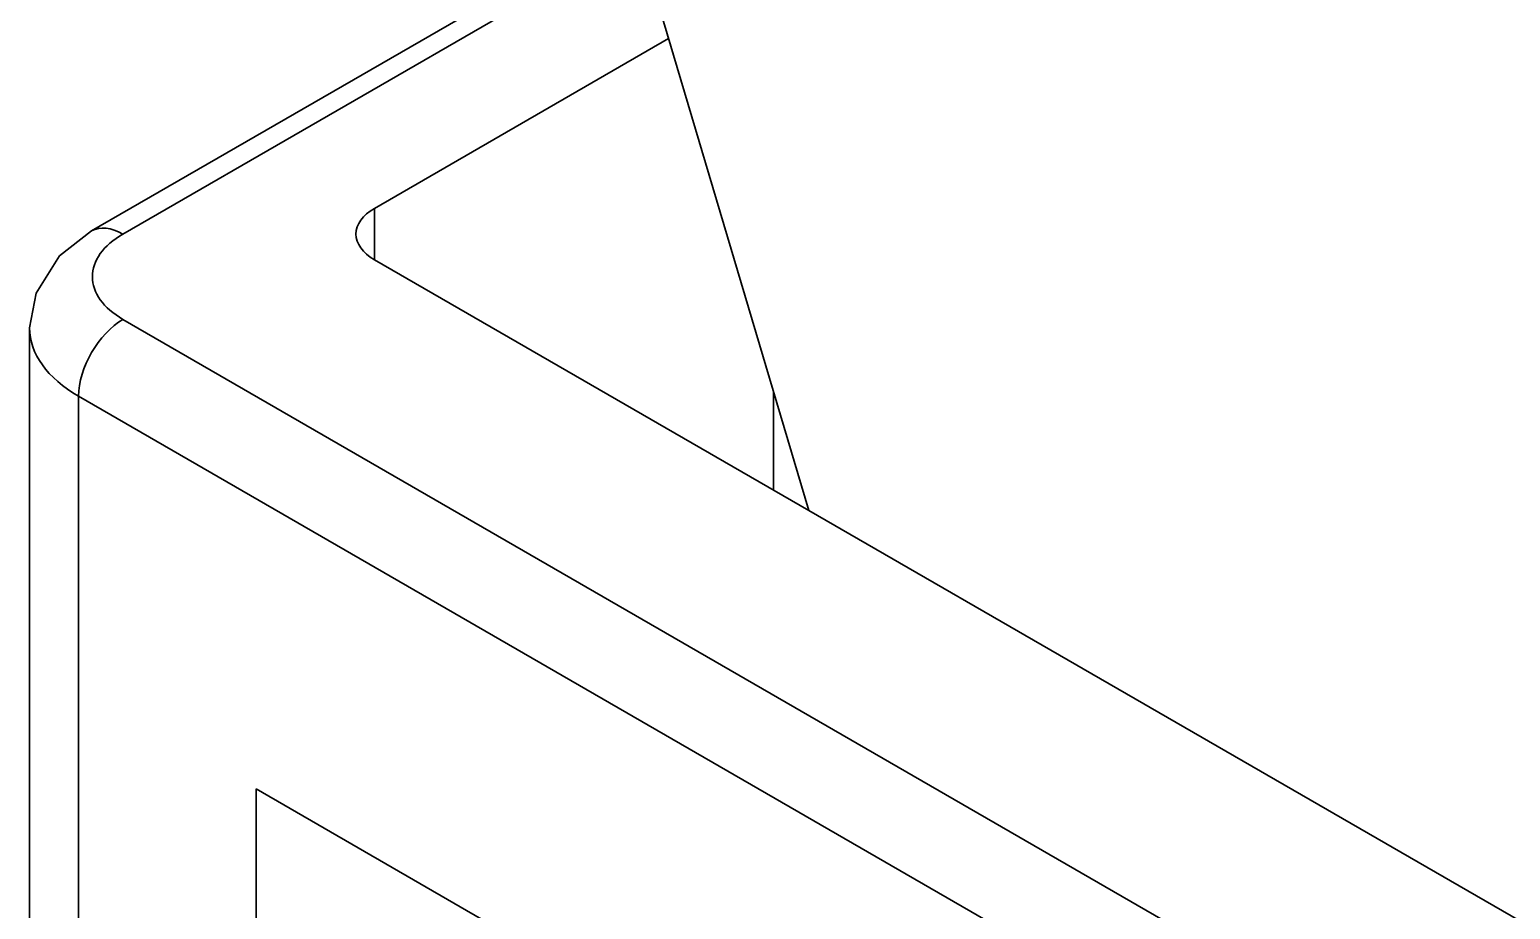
# Model space of a CAD drawing. Header units: millimetres. Extents: x -148 to 148, y -105 to 105.
# Drawn here: x 27.06 to 34.14, y -0.47 to 3.74 of the extents above; entities that cross this region are included whole.
import ezdxf

# ---------------------------------------------------------------- set-up
doc = ezdxf.new("R2010")
doc.units = ezdxf.units.MM
doc.layers.add('粗实线层', color=7, linetype='Continuous', lineweight=35)

msp = doc.modelspace()

# ---------------------------------------------------------------- linework, layer by layer
at = {"layer": '粗实线层', "color": 7, "lineweight": 35, "ltscale": 0.154269}
msp.add_line((29.029, 7.3564), (30.7871, 1.4414), dxfattribs=at)
at = {"layer": '粗实线层', "color": 7, "lineweight": 35, "ltscale": 0.074706}
msp.add_line((27.3579, 2.778), (29.9458, 4.2721), dxfattribs=at)
at = {"layer": '粗实线层', "color": 7, "lineweight": 35, "ltscale": 0.071118}
msp.add_line((27.5079, 2.7631), (29.9715, 4.1855), dxfattribs=at)
at = {"layer": '粗实线层', "color": 7, "lineweight": 35, "ltscale": 0.040603}
msp.add_line((28.71, 2.8856), (30.1165, 3.6976), dxfattribs=at)
at = {"layer": '粗实线层', "color": 7, "lineweight": 35, "ltscale": 0.006124}
msp.add_line((28.71, 2.8856), (28.71, 2.6406), dxfattribs=at)
at = {"layer": '粗实线层', "color": 7, "lineweight": 35, "ltscale": 0.293939}
msp.add_line((38.8923, -3.2381), (28.71, 2.6406), dxfattribs=at)
at = {"layer": '粗实线层', "color": 7, "lineweight": 35, "ltscale": 0.314351}
for p, q in [((38.3973, -3.9322), (27.5079, 2.3549)), ((38.1852, -4.2996), (27.2957, 1.9874))]:
    msp.add_line(p, q, dxfattribs=at)
at = {"layer": '粗实线层', "color": 7, "lineweight": 35, "ltscale": 0.157175}
for p, q in [((27.0614, -3.973), (27.0614, 2.314)), ((27.2957, -4.2996), (27.2957, 1.9874))]:
    msp.add_line(p, q, dxfattribs=at)
at = {"layer": '粗实线层', "color": 7, "lineweight": 35, "ltscale": 0.011703}
msp.add_line((30.6192, 1.5384), (30.6192, 2.0065), dxfattribs=at)
at = {"layer": '粗实线层', "color": 7, "lineweight": 35, "ltscale": 0.040825}
msp.add_line((28.1443, -1.5235), (28.1443, 0.1095), dxfattribs=at)
at = {"layer": '粗实线层', "color": 7, "lineweight": 35, "ltscale": 0.265361}
msp.add_line((28.1443, 0.1095), (37.3367, -5.1977), dxfattribs=at)
at = {"layer": '粗实线层', "color": 7, "lineweight": 35}
msp.add_lwpolyline([(27.0614, 2.314), (27.0921, 2.4812), (27.2046, 2.6585), (27.3579, 2.778)], dxfattribs=at)
for centre, major_axis, start_param, end_param in [((28.9221, 2.7631), (0.3, 0), 2.356194, 3.141593), ((27.5079, 2.5182), (-0.15, 0.2598), 5.497787, 6.283185), ((27.8614, 2.559), (0.5, 0), 2.356194, 3.926991), ((28.9221, 2.7631), (0.3, 0), 3.141593, 3.926991), ((27.5079, 2.1099), (-0.15, -0.2598), 3.926991, 5.497787), ((27.8614, 2.314), (0.8, 0), 3.141593, 3.926991)]:
    msp.add_ellipse(centre, major_axis=major_axis, ratio=0.57735, start_param=start_param, end_param=end_param, dxfattribs=at)

doc.saveas('drawing.dxf')
